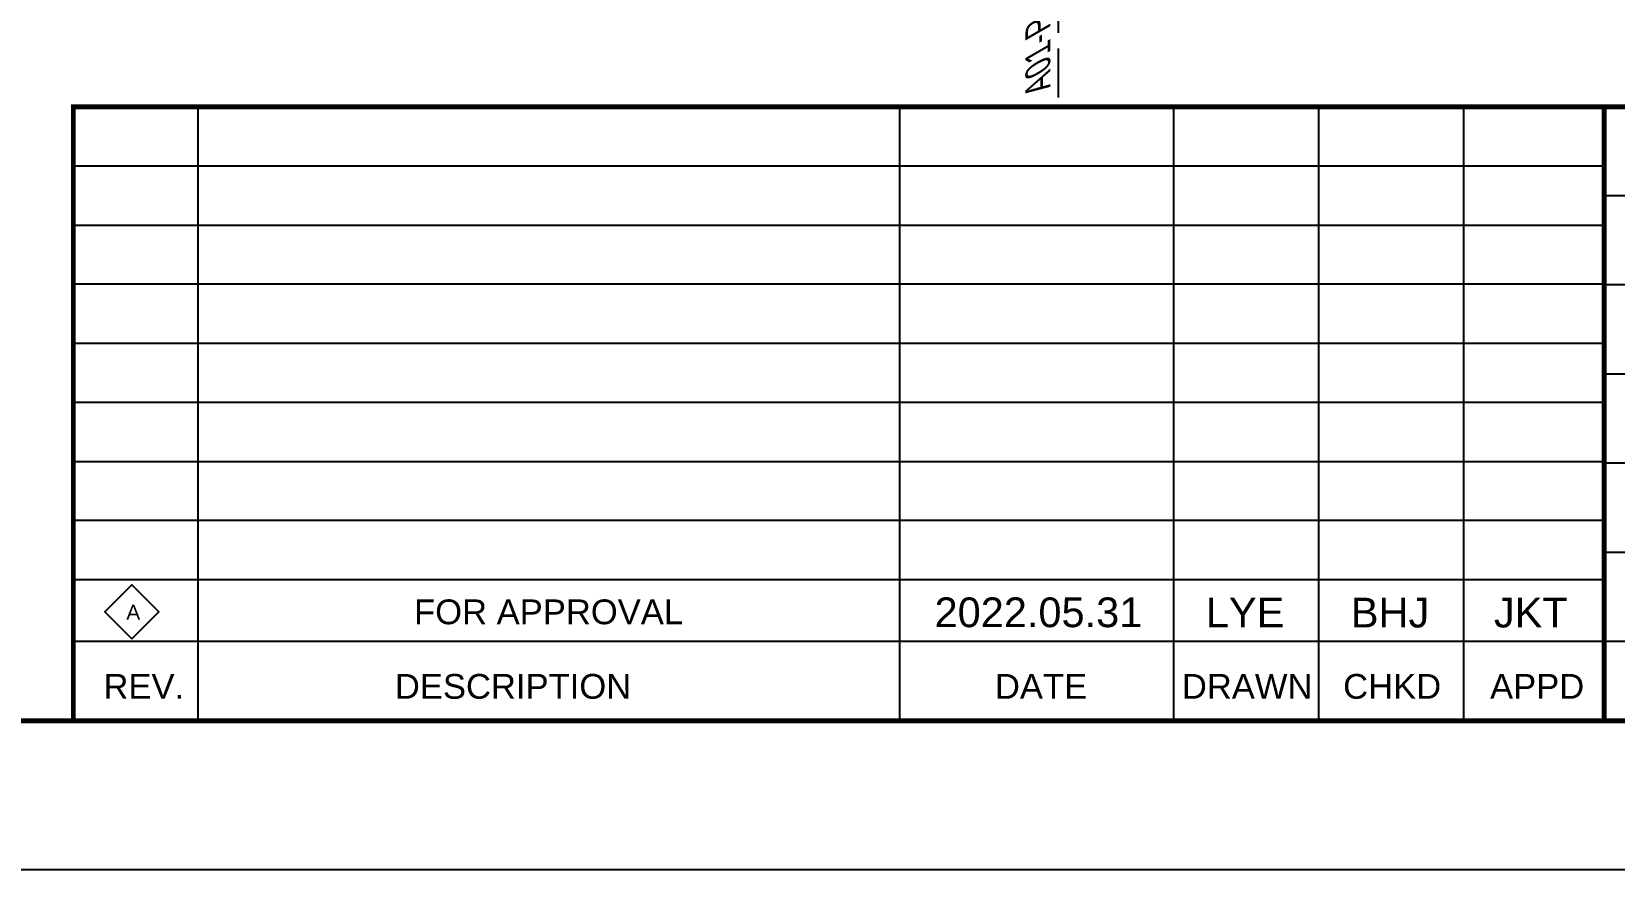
# Model space of a CAD drawing. Header units: millimetres. Extents: x 0 to 594, y 0 to 420.
# Drawn here: x 149.8 to 309.6, y 0 to 84.6 of the extents above; entities that cross this region are included whole.
import ezdxf
from ezdxf.enums import TextEntityAlignment as Align

# ---------------------------------------------------------------- set-up
doc = ezdxf.new("R2010")
doc.units = ezdxf.units.MM
doc.header["$LTSCALE"] = 0.25
doc.linetypes.add('CENTER', pattern=[50.8, 31.75, -6.35, 6.35, -6.35])
for name, color, linetype in [('TITLE', 7, 'Continuous'), ('기기', 6, 'Continuous'), ('열 추적 선', 7, 'CENTER')]:
    doc.layers.add(name, color=color, linetype=linetype)
doc.styles.add('AdskIsoMetric', font='arial.ttf', dxfattribs={"width": 0.8, "height": 2.5})
doc.styles.add('AdskIsoMetric-30', font='arial.ttf', dxfattribs={"width": 0.8, "height": 2.5})
doc.styles.add('FF1', font='arial.ttf')
doc.styles.add('RomanS', font='arial.ttf')
doc.styles.get("Standard").update_dxf_attribs({"font": 'arial.ttf'})

msp = doc.modelspace()

# ---------------------------------------------------------------- linework, layer by layer
at = {"linetype": 'ByBlock', "lineweight": -2}
for p, q in [((166.559, 77), (166.559, 15.0687)), ((237.417, 77), (237.417, 15.0687)), ((265.0816, 77), (265.0816, 15.0687)), ((279.7211, 77), (279.7211, 15.0687)), ((294.3605, 77), (294.3605, 15.0687))]:
    msp.add_line(p, q, dxfattribs=at)
for p, q in [((308.5763, 71), (154, 71)), ((415, 68), (308.5763, 68)), ((308.5763, 65), (154, 65)), ((308.5763, 59.076), (154, 59.076)), ((415, 59), (308.5763, 59)), ((308.5763, 53.076), (154, 53.076)), ((415, 50), (308.5763, 50)), ((308.5763, 47.1521), (154, 47.1521)), ((308.5763, 41.1521), (154, 41.1521)), ((415, 41), (308.5763, 41)), ((308.5763, 35.2281), (154, 35.2281)), ((415, 32), (308.5763, 32)), ((308.5763, 29.2281), (154, 29.2281)), ((308.5763, 23), (154, 23)), ((415, 23), (308.5763, 23))]:
    msp.add_line(p, q)
msp.add_lwpolyline([(0, 0), (594, 0), (594, 420), (0, 420)], close=True)
at = {"const_width": 0.5}
msp.add_lwpolyline([(15, 15), (579, 15), (579, 405), (15, 405)], close=True, dxfattribs=at)
at = {"linetype": 'ByBlock', "lineweight": -2, "const_width": 0.5}
for points in [[(415, 77), (154, 77), (154, 15)], [(308.5763, 77), (308.5763, 15.1328)]]:
    msp.add_lwpolyline(points, dxfattribs=at)
at = {"layer": 'TITLE', "color": 7, "linetype": 'Continuous'}
msp.add_lwpolyline([(159.9027, 23.2613), (162.6403, 25.999), (159.9027, 28.7366), (157.1651, 25.999)], close=True, dxfattribs=at)
at = {"layer": '열 추적 선', "color": 1}
msp.add_line((253.4504, 108.2886), (253.4504, 77.9226), dxfattribs=at)

# ---------------------------------------------------------------- texts
at = {"color": 7, "style": 'AdskIsoMetric'}
msp.add_text('FOR APPROVAL', height=2.5, dxfattribs=at).set_placement((201.988, 26), align=Align.MIDDLE_CENTER)
at = {"color": 7, "linetype": 'ByBlock', "lineweight": -2, "style": 'RomanS'}
for s, p in [('REV.', (161.1158, 17.2245)), ('DESCRIPTION', (198.4012, 17.2245)), ('DATE', (251.7185, 17.2245)), ('DRAWN', (272.5302, 17.2245)), ('CHKD', (287.1697, 17.2245)), ('APPD', (301.8091, 17.2245))]:
    msp.add_text(s, height=2.5, dxfattribs=at).set_placement(p, align=Align.CENTER)
at = {"color": 7}
for tag, p in [('2022.05.31', (251.4515, 24.4518)), ('LYE', (272.32, 24.4243)), ('BHJ', (286.9594, 24.4243)), ('JKT', (301.1751, 24.4243))]:
    msp.add_attdef(tag, text='', height=3, dxfattribs=at).set_placement(p, align=Align.CENTER)
at = {"layer": 'TITLE', "color": 7, "linetype": 'Continuous', "style": 'FF1'}
msp.add_text('A', height=1.4952, dxfattribs=at).set_placement((159.3541, 25.2225))
at = {"layer": '기기', "style": 'AdskIsoMetric-30', "oblique": 330, "width": 0.8}
msp.add_text('A01-P-1761G', height=2.5, rotation=90, dxfattribs=at).set_placement((252.6422, 78.9973))

doc.saveas('drawing.dxf')
